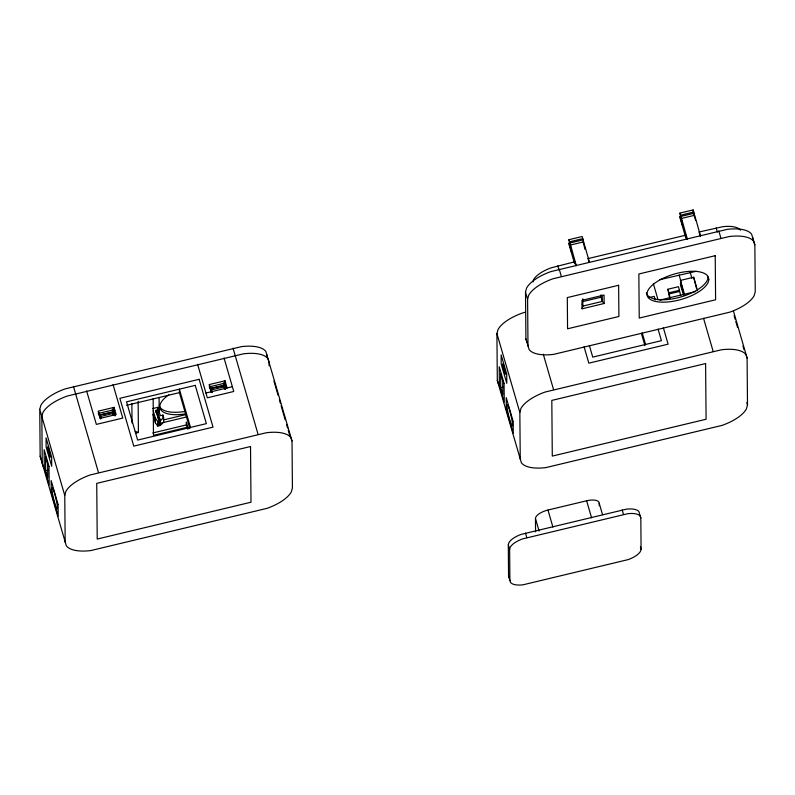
<?xml version="1.0" encoding="UTF-8"?>
<svg xmlns="http://www.w3.org/2000/svg" width="795" height="795" viewBox="0 0 795 795"><rect width="100%" height="100%" fill="white"/><g stroke="black" fill="none" stroke-linecap="round" stroke-linejoin="round"><path stroke-width="1.19" d="M39.75 409.365L40.823 405.42A35.586 14.648 -16.2 0 1 65.071 388.904L241.432 346.64A35.586 14.648 -16.2 0 1 265.868 351.499L292.013 441.006L292.421 487.872L291.348 491.817A35.586 14.648 -16.2 0 1 267.1 508.333L90.729 550.587A35.586 14.648 -16.2 0 1 66.303 545.738L40.157 456.231L39.75 409.365L64.763 495.454L65.17 542.319M64.763 495.454L65.836 491.509A35.586 14.648 -16.2 0 1 90.083 474.993L266.444 432.728A35.586 14.648 -16.2 0 1 290.881 437.588L292.013 441.006M733.397 310.925L747.091 358.038L747.499 404.903L746.426 408.849A35.586 14.648 -16.2 0 1 722.178 425.365L545.807 467.619A35.586 14.648 -16.2 0 1 521.381 462.769L497.312 380.437L496.915 333.572L497.988 329.627A35.586 14.648 -16.2 0 1 522.226 313.111L525.376 312.167M525.505 292.073L526.578 288.128A35.586 14.648 -16.2 0 1 550.826 271.612L727.196 229.358A35.586 14.648 -16.2 0 1 751.623 234.207L754.843 244.8L755.25 291.666L754.177 295.611A35.586 14.648 -16.2 0 1 729.929 312.127L553.568 354.381A35.586 14.648 -16.2 0 1 529.132 349.532L525.912 338.938L525.505 292.073L527.592 299.248L527.999 346.113M527.592 299.248L528.665 295.303A35.586 14.648 -16.2 0 1 552.913 278.787L729.273 236.522A35.586 14.648 -16.2 0 1 753.71 241.382L754.843 244.8M532.958 281.917L533.515 279.85A25.947 10.673 -16.2 0 1 551.193 267.816L574.855 261.764L576.047 265.858M520.248 459.351L519.841 412.486L520.914 408.541A35.586 14.648 -16.2 0 1 545.161 392.024L721.522 349.76A35.586 14.648 -16.2 0 1 745.948 354.62L747.091 358.038M508.303 544.804L508.85 542.816A18.215 7.493 -16.2 0 1 521.252 534.359L626.42 509.168A18.215 7.493 -16.2 0 1 638.922 511.652L640.82 517.913L641.088 549.176L640.541 551.164A18.215 7.493 -16.2 0 1 628.139 559.62L522.971 584.822A18.215 7.493 -16.2 0 1 510.469 582.328L508.571 576.067L508.303 544.804L509.625 549.345L509.893 580.608M509.625 549.345L510.161 547.357A18.215 7.493 -16.2 0 1 522.573 538.901L627.742 513.709A18.215 7.493 -16.2 0 1 640.243 516.194L640.82 517.913M582.059 308.788L581.98 300.321L604.051 295.034L604.12 303.501L582.059 308.788L582.844 306.075L582.785 298.761M163.621 417.464L163.661 422.105L160.391 425.454L160.352 420.813L163.621 417.464L162.925 415.079L160.282 415.706L157.857 407.338L152.57 408.61M574.556 263.533L568.981 244.333L568.962 242.882L571.744 252.452L568.942 239.692L582.149 236.532L589.483 262.34M588.131 258.584L685.846 235.171L685.866 238.073L679.964 217.741L679.954 216.29L682.726 225.859L679.924 213.1L693.131 209.94L700.465 235.747M568.942 239.692L569.627 241.799L582.844 238.629M679.924 213.1L680.609 215.207L693.826 212.036M576.276 265.5L569.975 242.992L583.192 239.822M687.258 238.907L680.957 216.399L694.174 213.239M570.333 245.059L583.55 241.889M681.315 218.466L694.532 215.296M740.543 230.252A25.947 10.673 -16.2 0 0 722.725 226.714L699.053 232.001L700.246 236.105M114.023 407.378L98.163 411.184L100.249 418.349L116.1 414.553L114.023 407.378L114.043 409.703L98.183 413.499M227.092 387.96L225.005 380.785L209.145 384.591L211.232 391.766M126.564 405.301L179.422 392.641L179.382 389.162L190.502 427.422M209.165 386.907L225.025 383.111L225.005 380.785M659.89 279.641L696.201 271.284M112.532 411.234L114.887 410.667M99.196 412.684L99.862 414.96L113.069 411.79L114.222 415.099M210.178 386.092L210.844 388.367L224.051 385.197L225.442 389.401M99.862 414.96L113.407 412.118M210.844 388.367L224.399 385.525M100.2 415.288L100.548 416.481L113.755 413.311M211.182 388.695L211.53 389.888L224.746 386.718M582.765 301.593L601.04 297.211L601.02 294.776M112.791 414.453L115.116 413.897M205.945 393.028L232.369 386.698M683.531 294.925L680.5 285.047L680.48 283.02L683.263 292.58L680.46 280.406L693.667 277.236L697.603 290.791M155.929 412.684L155.909 410.369L157.231 410.051L160.352 420.813M669.658 298.105L667.899 289.231L678.463 286.697L680.729 295.631M649.406 297.499L654.215 296.346L655.229 299.844M670.165 298.165L668.933 292.818L679.506 290.284M668.943 293.981L679.516 291.447M659.9 300.093L695.724 291.517M153.187 410.737L155.353 418.17L157.708 421.439L159.03 421.121L155.909 410.369M163.402 419.959L186.09 414.523M186.785 416.918L159.318 423.497L158.851 421.906M152.918 414.314L155.393 422.811L157.748 426.08L159.07 425.762L159.03 421.121M136.015 433.096L138.419 432.52L138.151 401.306M152.779 432.967L186.338 424.928L186.318 422.026L188.137 428.306M186.885 427.352L153.475 435.362L153.157 398.623M45.673 470.72L45.554 456.797L47.64 463.972L47.76 477.894L45.673 470.72L47.939 470.173M500.751 387.751L500.631 373.829L502.718 381.004L502.838 394.926L500.751 387.751L503.016 387.205M535.572 531.865L535.462 518.559A12.978 5.336 -16.2 0 1 547.964 510.042L586.621 500.78A12.978 5.336 -16.2 0 1 599.221 503.285L602.521 514.643M135.259 431.357L138.419 432.52M604.12 303.501L602.272 301.424L601.04 297.211M186.338 424.928L187.878 429.211M525.912 338.938L527.055 342.357M497.312 380.437L498.455 383.856M508.571 576.067L509.148 577.786M40.157 456.231L41.29 459.649M43.377 466.824L42.244 463.406L41.837 416.54L42.91 412.595A35.586 14.648 -16.2 0 1 67.158 396.079L243.518 353.815A35.586 14.648 -16.2 0 1 267.945 358.674L269.088 362.093L269.117 365.789M718.799 230.878L720.886 238.053M716.146 227.907L717.338 232.011M734.123 315.675L735.146 319.192M735.832 321.538L737.531 327.391M742.977 346.153L744.001 349.671M693.767 214.094L695.625 220.473M746.813 402.548L747.499 404.903M680.609 215.207L680.957 216.399M685.846 235.171L687.029 239.265M696.46 288.257L693.667 277.236M690.199 272.377L691.908 278.26M703.545 318.308L713.125 351.291M679.109 275.03L680.778 280.774M680.46 280.406L684.724 295.084M667.899 289.231L668.933 292.818M653.351 283.656L658.051 299.834M663.368 327.838L668.108 344.175L588.837 363.166L584.087 346.839M658.061 329.06L661.43 340.658L592.732 357.114L589.363 345.527M642.211 332.857L645.58 344.454M641.565 334.019L644.934 345.616M588.071 258.594L588.966 261.674M583.093 241.75L584.961 249.282M569.627 241.799L569.975 242.992M582.318 304.256L582.844 306.075L602.272 301.424L602.212 295.333M640.422 546.9L641.088 549.176M559.213 269.117L561.3 276.292M557.772 265.858L558.965 269.952M622.187 509.933L623.509 514.474M586.621 500.78L591.569 517.823M543.273 354.192L553.539 389.53M496.915 333.572L519.841 412.486M547.964 510.042L552.913 527.085M535.462 518.559L539.09 531.06M525.485 533.107L526.807 537.649M273.937 381.053L278.031 395.125M279.393 399.815L280.416 403.333M281.092 405.679L285.176 419.74M286.538 424.431L287.561 427.949M288.247 430.294L289.946 436.157M233.044 348.17L258.047 434.259M224.031 357.998L233.76 391.478L207.336 397.808L197.607 364.329M224.448 382.256L226.118 388M223.395 382.932L224.051 385.197M223.912 386.122L224.836 389.312M209.771 386.102L211.629 392.472M209.473 386.191L211.331 392.571M179.422 392.641L189.856 428.584M160.391 425.454L157.271 414.692L157.231 410.051M158.444 423.616L159.07 425.762M113.049 384.591L122.778 418.071L96.354 424.401L86.625 390.921M113.377 407.438L114.043 409.703M113.129 407.706L115.464 415.735M112.373 409.326L113.894 414.553M112.622 411.651L113.546 414.841M98.789 412.684L100.647 419.064M98.491 412.784L100.031 418.1M73.458 386.41L98.461 472.498M113.009 409.822L114.579 415.785M211.53 389.888L212.225 392.571M100.548 416.481L101.015 418.269M752.756 237.626L752.785 240.09M693.131 209.94L693.151 211.967M599.221 503.285L599.241 505.709M574.855 261.764L574.874 263.692M267.001 354.918L267.021 357.382M162.925 415.079L162.945 417.395M159.656 418.418L159.696 423.059M159.099 397.649L159.219 412.416M157.857 407.338L157.887 410.816M157.708 421.439L157.748 426.08M155.353 418.17L155.393 422.811M131.871 403.79L132.03 422.99M115.464 412.734L115.484 415.179M708.106 276.918A31.969 13.157 -16.2 0 1 678.652 297.569A31.969 13.157 -16.2 0 1 646.405 292.888M185.553 411.363A31.969 13.157 -16.2 0 1 159.258 405.4M185.096 413.947A31.969 13.157 -16.2 0 1 161.226 410.309A31.969 13.157 -16.2 0 1 168.798 394.867M199.138 379.314L119.866 398.305L133.759 446.134L213.03 427.144L199.138 379.314M715.222 255.682L638.852 273.987L639.23 318.07L715.599 299.775L715.222 255.682M195.242 385.366L126.534 401.823L137.654 440.082L206.362 423.626L195.242 385.366M618.629 285.286L567.302 297.578L567.57 328.792L618.898 316.49L618.629 285.286M250.524 446.522L96.732 483.37L97.219 539.06L251.011 502.211L250.524 446.522M705.602 363.553L551.809 400.402L552.296 456.091L706.089 419.243L705.602 363.553M708.802 279.313L707.719 276.054A31.969 13.157 -16.2 0 0 657.922 281.082A31.969 13.157 -16.2 0 0 664.928 302.15A31.969 13.157 -16.2 0 0 708.802 279.313M506.693 374.008L501.138 354.878L501.218 364.16L506.783 383.289L506.693 374.008M504.08 383.468L499.22 366.724L499.379 385.287L504.249 402.031L504.08 383.468M513.173 421.519L506.226 397.599L506.326 409.206L513.272 433.116L513.173 421.519M51.625 456.976L46.06 437.846L46.14 447.128L51.705 466.258L51.625 456.976M49.002 466.436L44.142 449.692L44.301 468.255L49.171 485L49.002 466.436M58.095 504.487L51.148 480.568L51.248 492.175L58.194 516.084L58.095 504.487M502.768 366.107A5.466 0.576 76.5 0 0 505.173 374.385A5.466 0.576 76.5 0 0 503.941 366.763A5.466 0.576 76.5 0 0 502.768 366.107M507.369 409.395A10.931 1.143 76.5 0 0 512.179 425.961A10.931 1.143 76.5 0 0 509.714 410.717A10.931 1.143 76.5 0 0 507.369 409.395M47.69 449.076A5.466 0.576 76.5 0 0 50.095 457.354A5.466 0.576 76.5 0 0 48.863 449.732A5.466 0.576 76.5 0 0 47.69 449.076M52.291 492.363A10.931 1.143 76.5 0 0 57.101 508.929A10.931 1.143 76.5 0 0 54.636 493.685A10.931 1.143 76.5 0 0 52.291 492.363"/></g></svg>
